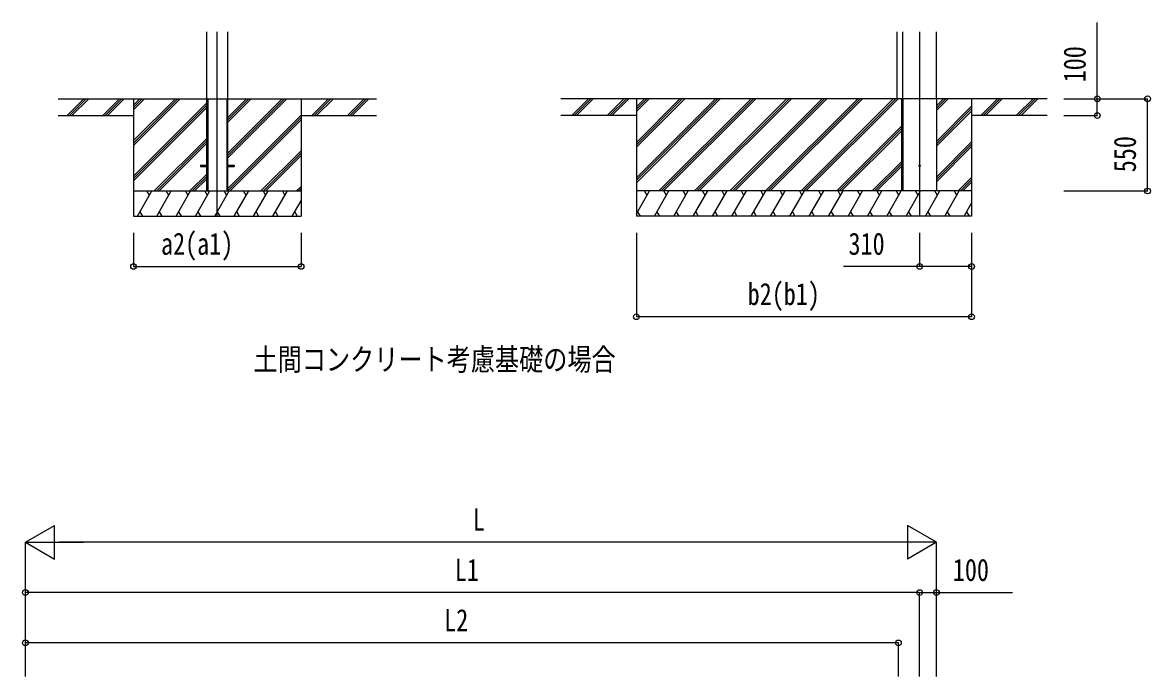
# Model space of a CAD drawing. Units: millimetres, scale not verified. Extents: x -16820 to 16820, y -11880 to 11880.
# Drawn here: x -1937 to 4792, y -4130 to -231 of the extents above; entities that cross this region are included whole.
import ezdxf
from ezdxf.enums import TextEntityAlignment as Align

# ---------------------------------------------------------------- set-up
doc = ezdxf.new("R2010")
doc.units = ezdxf.units.MM
doc.header["$LTSCALE"] = 50
for name, color, linetype in [('0-2_USER1', 3, 'Continuous'), ('0-3_YKK_12', 2, 'Continuous'), ('0-5_YKK_A1', 4, 'Continuous'), ('0-6_YKK_D', 6, 'Continuous')]:
    doc.layers.add(name, color=color, linetype=linetype)
doc.styles.add('ＭＳ ゴシック', font='')
doc.styles.get('ＭＳ ゴシック').set_extended_font_data('MS Gothic')

msp = doc.modelspace()

# ---------------------------------------------------------------- linework, layer by layer
at = {"layer": '0-3_YKK_12'}
for p, q in [((-774.92, -1385), (-774.92, -285)), ((3415.08, -285), (3415.08, -1385))]:
    msp.add_line(p, q, dxfattribs=at)
at = {"layer": '0-5_YKK_A1'}
for p, q in [((-837.42, -1235), (-837.42, -285)), ((-712.42, -1235), (-712.42, -285)), ((3280.08, -685), (3280.08, -285)), ((3315.08, -685), (3315.08, -285)), ((3515.08, -685), (3515.08, -285)), ((-1724.92, -685), (-837.42, -685)), ((-1670.59, -785), (-1570.59, -685)), ((-1656.45, -785), (-1556.45, -685)), ((-1642.3, -785), (-1542.3, -685)), ((-1458.46, -785), (-1358.46, -685)), ((-1444.31, -785), (-1344.31, -685)), ((-1430.17, -785), (-1330.17, -685)), ((-1274.92, -685), (-1274.92, -1385)), ((-1010.95, -685), (-1274.92, -948.97)), ((-1223.08, -685), (-1274.92, -736.84)), ((-1025.09, -685), (-1274.92, -934.83)), ((-996.81, -685), (-1274.92, -963.11)), ((-1237.22, -685), (-1274.92, -722.7)), ((-1208.94, -685), (-1274.92, -750.98)), ((-837.42, -709.46), (-1274.92, -1146.96)), ((-837.42, -723.6), (-1274.92, -1161.1)), ((-837.42, -737.75), (-1274.92, -1175.25)), ((-837.42, -685), (-712.42, -685)), ((-835.72, -685), (-835.72, -1235)), ((-832.22, -685), (-832.22, -1235)), ((-717.62, -685), (-717.62, -1235)), ((-714.12, -685), (-714.12, -1235)), ((-712.42, -685), (175.08, -685)), ((-374.55, -685), (-712.42, -1022.87)), ((-586.68, -685), (-712.42, -810.74)), ((-388.69, -685), (-712.42, -1008.73)), ((-360.41, -685), (-712.42, -1037.01)), ((-600.83, -685), (-712.42, -796.59)), ((-572.54, -685), (-712.42, -824.88)), ((-274.92, -685), (-274.92, -1385)), ((-110.9, -685), (-210.9, -785)), ((-96.76, -685), (-196.76, -785)), ((-82.62, -685), (-182.62, -785)), ((101.23, -685), (1.23, -785)), ((115.37, -685), (15.37, -785)), ((129.51, -685), (29.51, -785)), ((4175.08, -685), (1275.08, -685)), ((1439.1, -685), (1339.1, -785)), ((1453.24, -685), (1353.24, -785)), ((1467.38, -685), (1367.38, -785)), ((1651.23, -685), (1551.23, -785)), ((1665.37, -685), (1565.37, -785)), ((1679.51, -685), (1579.51, -785)), ((1725.08, -685), (1725.08, -1385)), ((2211.45, -685), (1725.08, -1171.37)), ((1999.32, -685), (1725.08, -959.24)), ((1787.18, -685), (1725.08, -747.1)), ((2197.31, -685), (1725.08, -1157.23)), ((2225.59, -685), (1725.08, -1185.51)), ((1985.17, -685), (1725.08, -945.09)), ((2013.46, -685), (1725.08, -973.38)), ((1773.04, -685), (1725.08, -732.96)), ((1801.33, -685), (1725.08, -761.25)), ((2409.44, -685), (1859.44, -1235)), ((2423.58, -685), (1873.58, -1235)), ((2437.72, -685), (1887.72, -1235)), ((2621.57, -685), (2071.57, -1235)), ((2635.71, -685), (2085.71, -1235)), ((2649.85, -685), (2099.85, -1235)), ((2833.7, -685), (2283.7, -1235)), ((2847.84, -685), (2297.84, -1235)), ((2861.99, -685), (2311.99, -1235)), ((3045.83, -685), (2495.83, -1235)), ((3059.98, -685), (2509.98, -1235)), ((3074.12, -685), (2524.12, -1235)), ((3257.97, -685), (2707.97, -1235)), ((3272.11, -685), (2722.11, -1235)), ((3286.25, -685), (2736.25, -1235)), ((3306.08, -685), (3306.08, -1235)), ((3315.08, -685), (3315.08, -1235)), ((3515.08, -685), (3515.08, -1235)), ((3571.92, -685), (3515.08, -741.84)), ((3557.78, -685), (3515.08, -727.7)), ((3586.06, -685), (3515.08, -755.98)), ((3725.08, -729.83), (3515.08, -939.83)), ((3725.08, -685), (3725.08, -1385)), ((3779.41, -785), (3879.41, -685)), ((3793.55, -785), (3893.55, -685)), ((3807.7, -785), (3907.7, -685)), ((3991.54, -785), (4091.54, -685)), ((4005.69, -785), (4105.69, -685)), ((4019.83, -785), (4119.83, -685)), ((-1724.92, -785), (-1274.92, -785)), ((-274.92, -783.36), (-712.42, -1220.86)), ((-274.92, -797.5), (-712.42, -1235)), ((-274.92, -785), (175.08, -785)), ((1725.08, -785), (1275.08, -785)), ((3725.08, -743.97), (3515.08, -953.97)), ((3725.08, -758.11), (3515.08, -968.11)), ((4175.08, -785), (3725.08, -785)), ((-274.92, -811.64), (-698.28, -1235)), ((3306.08, -849.02), (2920.1, -1235)), ((3306.08, -863.16), (2934.24, -1235)), ((-837.42, -921.59), (-1150.83, -1235)), ((-837.42, -935.74), (-1136.68, -1235)), ((3306.08, -877.3), (2948.38, -1235)), ((3725.08, -941.96), (3515.08, -1151.96)), ((-837.42, -949.88), (-1122.54, -1235)), ((-274.92, -995.49), (-514.43, -1235)), ((3725.08, -956.1), (3515.08, -1166.1)), ((3725.08, -970.25), (3515.08, -1180.25)), ((-274.92, -1009.63), (-500.29, -1235)), ((-274.92, -1023.77), (-486.15, -1235)), ((3306.08, -1061.15), (3132.23, -1235)), ((3306.08, -1075.29), (3146.37, -1235)), ((-837.42, -1133.73), (-938.69, -1235)), ((-874.92, -1080.5), (-874.92, -1089.5)), ((-874.92, -1080.5), (-837.42, -1080.5)), ((-874.92, -1089.5), (-837.42, -1089.5)), ((-712.42, -1080.5), (-674.92, -1080.5)), ((-712.42, -1089.5), (-674.92, -1089.5)), ((-674.92, -1080.5), (-674.92, -1089.5)), ((3306.08, -1089.43), (3160.51, -1235)), ((-837.42, -1147.87), (-924.55, -1235)), ((-837.42, -1162.01), (-910.41, -1235)), ((-274.92, -1207.62), (-302.3, -1235)), ((3725.08, -1154.09), (3644.17, -1235)), ((3725.08, -1168.24), (3658.32, -1235)), ((3725.08, -1182.38), (3672.46, -1235)), ((-1274.92, -1235), (-274.92, -1235)), ((-1251.8, -1385), (-1165.2, -1235)), ((-1180.2, -1260.98), (-1195.2, -1235)), ((-1136.33, -1385), (-1049.73, -1235)), ((-1064.73, -1260.98), (-1079.73, -1235)), ((-1020.86, -1385), (-934.26, -1235)), ((-949.26, -1260.98), (-964.26, -1235)), ((-905.39, -1385), (-818.79, -1235)), ((-833.79, -1260.98), (-848.79, -1235)), ((-789.92, -1385), (-703.32, -1235)), ((-718.32, -1260.98), (-733.32, -1235)), ((-674.45, -1385), (-587.85, -1235)), ((-602.85, -1260.98), (-617.85, -1235)), ((-558.98, -1385), (-472.38, -1235)), ((-502.38, -1235), (-487.38, -1260.98)), ((-443.51, -1385), (-356.91, -1235)), ((-386.91, -1235), (-371.91, -1260.98)), ((-274.92, -1221.76), (-288.16, -1235)), ((1725.08, -1371.93), (1804.14, -1235)), ((3725.08, -1235), (1725.08, -1235)), ((1789.14, -1260.98), (1774.14, -1235)), ((1833.01, -1385), (1919.61, -1235)), ((1904.61, -1260.98), (1889.61, -1235)), ((1948.48, -1385), (2035.08, -1235)), ((2020.08, -1260.98), (2005.08, -1235)), ((2063.95, -1385), (2150.55, -1235)), ((2135.55, -1260.98), (2120.55, -1235)), ((2179.42, -1385), (2266.02, -1235)), ((2251.02, -1260.98), (2236.02, -1235)), ((2294.89, -1385), (2381.49, -1235)), ((2366.49, -1260.98), (2351.49, -1235)), ((2410.36, -1385), (2496.96, -1235)), ((2466.96, -1235), (2481.96, -1260.98)), ((2525.83, -1385), (2612.43, -1235)), ((2582.43, -1235), (2597.43, -1260.98)), ((2641.3, -1385), (2727.9, -1235)), ((2697.9, -1235), (2712.9, -1260.98)), ((2756.77, -1385), (2843.37, -1235)), ((2828.37, -1260.98), (2813.37, -1235)), ((2872.24, -1385), (2958.84, -1235)), ((2943.84, -1260.98), (2928.84, -1235)), ((2987.71, -1385), (3074.31, -1235)), ((3044.31, -1235), (3059.31, -1260.98)), ((3103.18, -1385), (3189.78, -1235)), ((3159.78, -1235), (3174.78, -1260.98)), ((3218.65, -1385), (3305.25, -1235)), ((3275.25, -1235), (3290.25, -1260.98)), ((3515.08, -1235), (3306.08, -1235)), ((3334.12, -1385), (3420.72, -1235)), ((3405.72, -1260.98), (3390.72, -1235)), ((3449.59, -1385), (3536.19, -1235)), ((3521.19, -1260.98), (3506.19, -1235)), ((3565.06, -1385), (3651.66, -1235)), ((3621.66, -1235), (3636.66, -1260.98)), ((-328.04, -1385), (-274.92, -1292.99)), ((3680.53, -1385), (3725.08, -1307.83)), ((-1274.92, -1385), (-274.92, -1385)), ((-1236.8, -1359.02), (-1221.8, -1385)), ((-1121.33, -1359.02), (-1106.33, -1385)), ((-1005.86, -1359.02), (-990.86, -1385)), ((-890.39, -1359.02), (-875.39, -1385)), ((-774.92, -1359.02), (-759.92, -1385)), ((-659.45, -1359.02), (-644.45, -1385)), ((-543.98, -1359.02), (-528.98, -1385)), ((-428.51, -1359.02), (-413.51, -1385)), ((-313.04, -1359.02), (-298.04, -1385)), ((3725.08, -1385), (1725.08, -1385)), ((1732.53, -1359.02), (1747.53, -1385)), ((1848, -1359.02), (1863, -1385)), ((1963.48, -1359.02), (1978.47, -1385)), ((2078.95, -1359.02), (2093.95, -1385)), ((2194.42, -1359.02), (2209.42, -1385)), ((2309.89, -1359.02), (2324.88, -1385)), ((2425.36, -1359.02), (2440.35, -1385)), ((2540.83, -1359.02), (2555.82, -1385)), ((2656.3, -1359.02), (2671.29, -1385)), ((2771.77, -1359.02), (2786.77, -1385)), ((2887.24, -1359.02), (2902.24, -1385)), ((3002.71, -1359.02), (3017.7, -1385)), ((3118.18, -1359.02), (3133.17, -1385)), ((3233.65, -1359.02), (3248.64, -1385)), ((3349.12, -1359.02), (3364.12, -1385)), ((3464.59, -1359.02), (3479.59, -1385)), ((3580.06, -1359.02), (3595.05, -1385)), ((3695.53, -1359.02), (3710.52, -1385))]:
    msp.add_line(p, q, dxfattribs=at)
msp.add_circle((3415.08, -1085), 4.5, dxfattribs=at)
at = {"layer": '0-6_YKK_D'}
for p, q in [((4275.08, -685), (4776.08, -685)), ((4275.08, -685), (4476.08, -685)), ((4775.08, -1235), (4775.08, -685)), ((4275.08, -785), (4476.08, -785)), ((4275.08, -1235), (4776.08, -1235)), ((-1274.92, -1485), (-1274.92, -1686)), ((-274.92, -1485), (-274.92, -1686)), ((1725.08, -1485), (1725.08, -1986)), ((3415.08, -1485), (3415.08, -1686)), ((3725.08, -1485), (3725.08, -1686)), ((3725.08, -1485), (3725.08, -1986)), ((-1274.92, -1685), (-274.92, -1685)), ((3725.08, -1985), (1725.08, -1985)), ((-1919.92, -3330), (-1746.72, -3230)), ((-1746.72, -3430), (-1746.72, -3230)), ((3515.08, -3330), (3341.87, -3230)), ((3341.87, -3230), (3341.87, -3430)), ((-1919.92, -4130), (-1919.92, -3329)), ((-1919.92, -3330), (-1746.72, -3430)), ((-1919.92, -3330), (-1573.51, -3330)), ((3315.08, -3330), (-1719.92, -3330)), ((3515.08, -3330), (3168.67, -3330)), ((3515.08, -3330), (3341.87, -3430)), ((3515.08, -4130), (3515.08, -3329)), ((-1919.92, -4130), (-1919.92, -3629)), ((3415.08, -3630), (-1919.92, -3630)), ((3415.08, -4130), (3415.08, -3629)), ((3415.08, -4130), (3415.08, -3629)), ((3515.08, -4130), (3515.08, -3629)), ((-1919.92, -4130), (-1919.92, -3929)), ((3288.33, -3930), (-1919.92, -3930)), ((3288.33, -4130), (3288.33, -3929))]:
    msp.add_line(p, q, dxfattribs=at)
for points in [[(4475.08, -785), (4475.08, -685), (4475.08, -230.6)], [(3725.08, -1685), (3415.08, -1685), (2960.68, -1685)], [(3415.08, -3630), (3515.08, -3630), (3969.48, -3630)]]:
    msp.add_lwpolyline(points, dxfattribs=at)
for centre in [(4475.08, -685), (4775.08, -685), (4475.08, -785), (4775.08, -1235), (-1274.92, -1685), (-274.92, -1685), (3415.08, -1685), (3725.08, -1685), (1725.08, -1985), (3725.08, -1985), (-1919.92, -3630), (3415.08, -3630), (3415.08, -3630), (3515.08, -3630), (-1919.92, -3930), (3288.33, -3930)]:
    msp.add_circle(centre, 17, dxfattribs=at)

# ---------------------------------------------------------------- texts
at = {"layer": '0-2_USER1', "style": 'ＭＳ ゴシック', "width": 0.8}
msp.add_text('土間コンクリート考慮基礎の場合', height=132, dxfattribs=at).set_placement((-559, -2345), align=Align.BOTTOM_LEFT)
at = {"layer": '0-6_YKK_D', "style": 'ＭＳ ゴシック', "width": 0.8}
for s, p in [('100', (4445.08, -587)), ('550', (4745.08, -1123.2))]:
    msp.add_text(s, height=132, rotation=90, dxfattribs=at).set_placement(p, align=Align.BOTTOM_LEFT)
for s, p in [('a2(a1)', (-1110.92, -1655)), ('310', (2990.68, -1655)), ('b2(b1)', (2389.08, -1955)), ('L', (749.58, -3300)), ('L1', (641.98, -3600)), ('100', (3613.08, -3600)), ('L2', (578.6, -3900))]:
    msp.add_text(s, height=132, dxfattribs=at).set_placement(p, align=Align.BOTTOM_LEFT)

doc.saveas('drawing.dxf')
